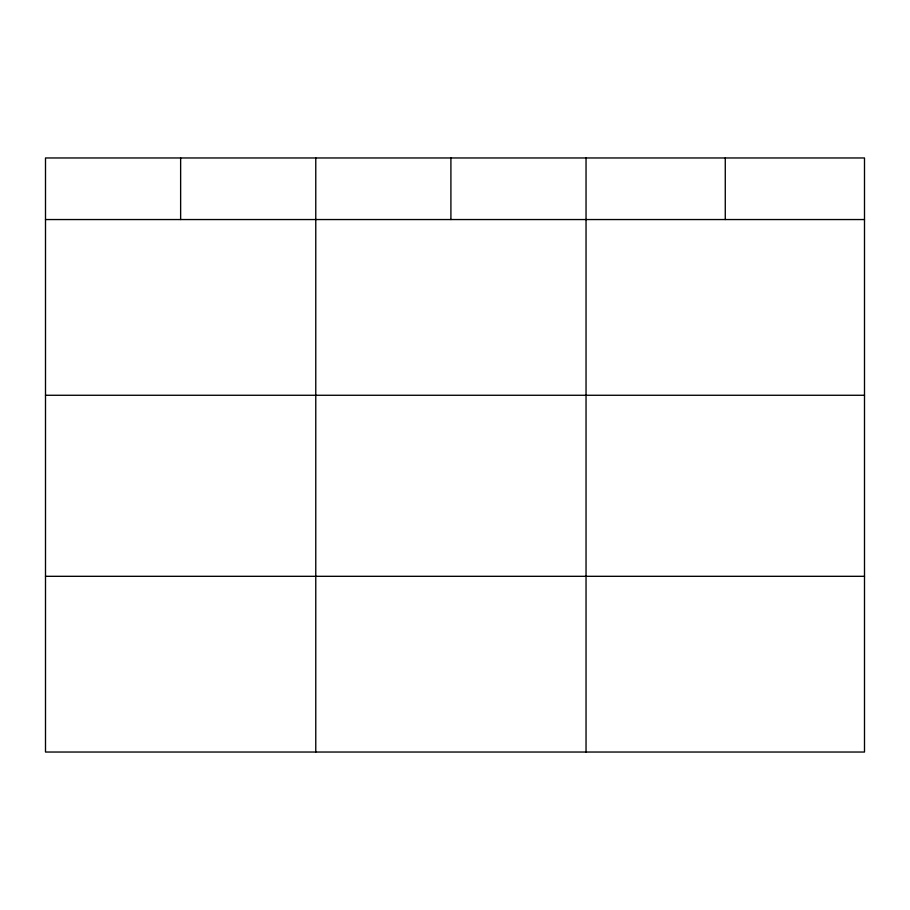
<?xml version="1.0" encoding="UTF-8"?>
<svg xmlns="http://www.w3.org/2000/svg" width="910" height="910" viewBox="0 0 910 910"><rect width="100%" height="100%" fill="white"/><g stroke="black" fill="none" stroke-linecap="round" stroke-linejoin="round"><path stroke-width="1.36" d="M864.5 395.27L864.5 157.965L45.5 157.965L45.5 752.035L864.5 752.035L864.5 395.27L45.5 395.27M45.5 219.549L864.5 219.549M45.5 576.314L864.5 576.314M725.27 157.965L725.27 219.549M586.04 157.965L586.04 752.035M450.905 157.965L450.905 219.549M315.77 157.965L315.77 752.035M180.635 157.965L180.635 219.549"/></g></svg>
